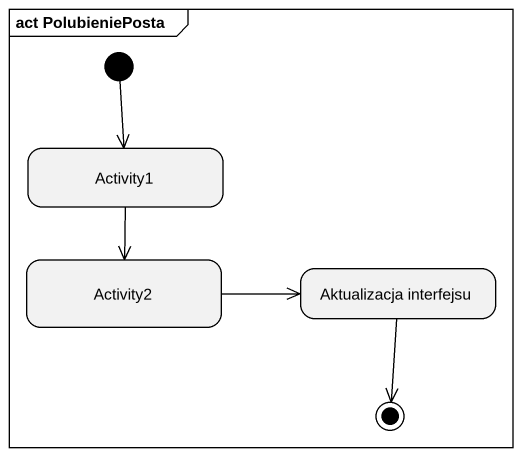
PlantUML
@startuml
mainframe act PolubieniePosta
hide empty description
state Activity1
state Activity2
state "Aktualizacja interfejsu" as Aktualizacja_interfejsu
[*] --> Activity1
Activity1 --> Activity2
Activity2 -right-> Aktualizacja_interfejsu
Aktualizacja_interfejsu --> [*]
@enduml
